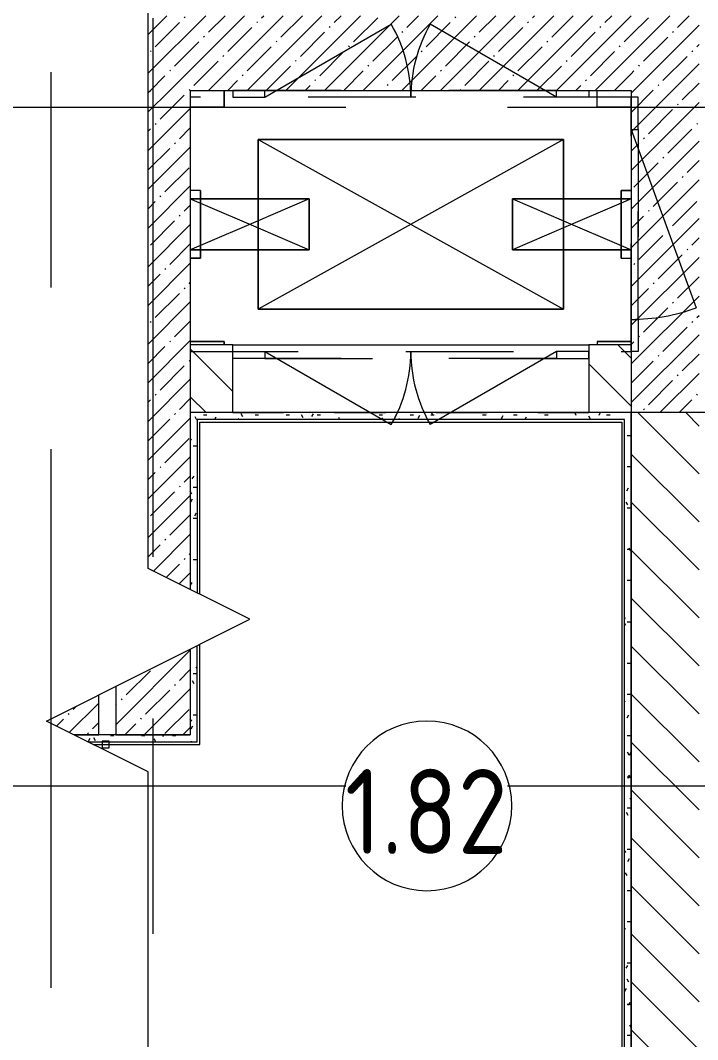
# Model space of a CAD drawing. Header units: millimetres. Extents: x 81494 to 296443, y -8553 to 29000.
# Drawn here: x 84469 to 86466, y 14252 to 17256 of the extents above; entities that cross this region are included whole.
import ezdxf

# ---------------------------------------------------------------- set-up
doc = ezdxf.new("R2010")
doc.units = ezdxf.units.MM
for name, pattern in [('Осевая', [3175, 635, -476.25, 1587.5, -476.25]), ('Снесенные', [714.375, 476.25, -238.125]), ('Штрих', [635, 317.5, -317.5]), ('Штрих короткий', [300, 150, -150])]:
    doc.linetypes.add(name, pattern=pattern)
for name, color, linetype, lineweight in [('A-AREA-IDEN', 7, 'Continuous', 9), ('A-DETL-GENF', 7, 'Continuous', 9), ('A-GENM', 7, 'Continuous', 9), ('A-GENM-1', 7, 'Штрих', 9), ('A-WALL', 7, 'Continuous', 9), ('I-WALL', 7, 'Continuous', 9), ('M-EQPM-3', 7, 'Снесенные', 9), ('S-COLS', 7, 'Continuous', 9), ('Оси', 7, 'Continuous', 9), ('Оси-2', 7, 'Осевая', 9)]:
    doc.layers.add(name, color=color, linetype=linetype, lineweight=lineweight)
for name, color, linetype, lineweight, true_color in [('A-DOOR-1', 7, 'Continuous', 9, 0xc0c0c0), ('A-DOOR-2', 7, 'Штрих короткий', 9, 0xc0c0c0), ('A-WALL-1', 9, 'Continuous', 9, 0x808080), ('A-WALL-FNSH-1', 9, 'Continuous', 9, 0x808080), ('M-EQPM-1', 7, 'Continuous', 9, 0xb2b2b2), ('M-EQPM-2', 7, 'Штрих', 9, 0xb2b2b2), ('M-EQPM-4', 7, 'Continuous', 9, 0x52e2e2)]:
    doc.layers.add(name, color=color, linetype=linetype, lineweight=lineweight, true_color=true_color)
doc.styles.add('GOST Common_1', font='GOST_Common.ttf', dxfattribs={"width": 0.9, "height": 250})
pattern_1 = [(45, (0, 0), (-57.02463, 57.02463), []), (45, (57.025, 0), (-57.02463, 57.02463), [100.806, -20.161, 3.353, -16.808])]
pattern_2 = [(135, (0, 0), (-70.71068, -70.71068), [])]
pattern_3 = [(0, (0, 0), (121.92, 30.48), [10.058, -81.382, 10.058, -81.382, -487.68]), (0, (0, 0), (121.92, 30.48), [-182.88, 10.058, -172.822, 10.058, -81.382, -213.36]), (0, (0, 0), (121.92, 30.48), [-457.2, 10.058, -50.902, 10.058, -142.342]), (120, (45.72, 15.24), (-87.356454, 90.345817), [10.058, -81.382, 10.058, -81.382, -487.68]), (120, (45.72, 15.24), (-87.356454, 90.345817), [-182.88, 10.058, -172.822, 10.058, -81.382, -213.36]), (120, (45.72, 15.24), (-87.356454, 90.345817), [-457.2, 10.058, -50.902, 10.058, -142.342]), (240, (60.96, 76.2), (-34.563546, -120.825817), [10.058, -81.382, 10.058, -81.382, -487.68]), (240, (60.96, 76.2), (-34.563546, -120.825817), [-182.88, 10.058, -172.822, 10.058, -81.382, -213.36]), (240, (60.96, 76.2), (-34.563546, -120.825817), [-457.2, 10.058, -50.902, 10.058, -142.342])]

# ---------------------------------------------------------------- blocks, each defined once
blk = doc.blocks.new('160_Подъемник - 160_Подъемник-23521422-План расстановки мебели и оборудования 1 этажа в осях 23_1-33')
at = {"layer": 'A-GENM'}
for p, q in [((220, 0), (592.4, 215)), ((220, 0), (592.4, 215)), ((220, 0), (592.4, 215)), ((1080, 0), (707.6, 215)), ((1080, 0), (707.6, 215)), ((1080, 0), (707.6, 215)), ((-20, -95), (-20, 0)), ((-20, 0), (0, 0)), ((0, 0), (0, -95)), ((220, 20), (125, 20)), ((125, 20), (125, 0)), ((220, 20), (125, 20)), ((125, 20), (125, 0)), ((220, 20), (125, 20)), ((125, 20), (125, 0)), ((220, 0), (220, 20)), ((220, 0), (220, 20)), ((220, 0), (220, 20)), ((1080, 0), (1080, 20)), ((1080, 20), (1175, 20)), ((1080, 0), (1080, 20)), ((1080, 20), (1175, 20)), ((1080, 0), (1080, 20)), ((1080, 20), (1175, 20)), ((1175, 20), (1175, 0)), ((1175, 20), (1175, 0)), ((1175, 20), (1175, 0)), ((125, 0), (220, 0)), ((125, 0), (220, 0)), ((125, 0), (220, 0)), ((1175, 0), (1080, 0)), ((1175, 0), (1080, 0)), ((1175, 0), (1080, 0)), ((0, -95), (-20, -95)), ((0, -655), (-191.5, -128.8)), ((0, -655), (-20, -655)), ((-20, -655), (-20, -750)), ((0, -750), (0, -655)), ((-20, -750), (0, -750)), ((125, -770), (125, -750)), ((125, -750), (220, -750)), ((125, -770), (125, -750)), ((125, -750), (220, -750)), ((125, -770), (125, -750)), ((125, -750), (220, -750)), ((220, -750), (220, -770)), ((220, -750), (592.4, -965)), ((220, -750), (220, -770)), ((220, -750), (592.4, -965)), ((220, -750), (220, -770)), ((220, -750), (592.4, -965)), ((1080, -750), (707.6, -965)), ((1080, -750), (707.6, -965)), ((1080, -750), (707.6, -965)), ((1080, -750), (1080, -770)), ((1175, -750), (1080, -750)), ((1080, -750), (1080, -770)), ((1175, -750), (1080, -750)), ((1080, -750), (1080, -770)), ((1175, -750), (1080, -750)), ((1175, -770), (1175, -750)), ((1175, -770), (1175, -750)), ((1175, -770), (1175, -750)), ((220, -770), (125, -770)), ((220, -770), (125, -770)), ((220, -770), (125, -770)), ((1080, -770), (1175, -770)), ((1080, -770), (1175, -770)), ((1080, -770), (1175, -770))]:
    blk.add_line(p, q, dxfattribs=at)
for centre, radius, start, end in [((220, 0), 430, 0, 30), ((220, 0), 430, 0, 30), ((220, 0), 430, 0, 30), ((1080, 0), 430, 150, 180), ((1080, 0), 430, 150, 180), ((1080, 0), 430, 150, 180), ((0, -655), 560, 90, 110), ((220, -750), 430, 330, 0), ((220, -750), 430, 330, 0), ((220, -750), 430, 330, 0), ((1080, -750), 430, 180, 210), ((1080, -750), 430, 180, 210), ((1080, -750), 430, 180, 210)]:
    blk.add_arc(centre, radius, start, end, dxfattribs=at)
at = {"layer": 'A-GENM-1'}
for p, q in [((1080, 20), (220, 20)), ((220, 20), (1080, 20)), ((1080, 20), (220, 20)), ((220, 20), (1080, 20)), ((1080, 20), (220, 20)), ((220, 20), (1080, 20)), ((-20, -95), (-20, -655)), ((-20, -655), (-20, -95)), ((220, -770), (305.2, -770)), ((1080, -770), (220, -770)), ((220, -770), (1080, -770)), ((1080, -770), (220, -770)), ((220, -770), (1080, -770)), ((1080, -770), (994.8, -770))]:
    blk.add_line(p, q, dxfattribs=at)
at = {"layer": 'M-EQPM-1'}
for p, q in [((1100, -625), (200, -125)), ((200, -625), (1100, -125)), ((1100, -125), (200, -125)), ((200, -125), (200, -625)), ((1100, -125), (200, -125)), ((200, -125), (200, -625)), ((200, -300), (200, -125)), ((200, -125), (1100, -125)), ((1100, -625), (1100, -125)), ((1100, -625), (1100, -125)), ((1100, -125), (1100, -300)), ((200, -450), (200, -300)), ((1100, -300), (1100, -450)), ((200, -625), (200, -450)), ((1100, -450), (1100, -625)), ((200, -625), (1100, -625)), ((200, -625), (1100, -625)), ((1100, -625), (200, -625))]:
    blk.add_line(p, q, dxfattribs=at)
at = {"layer": 'M-EQPM-2'}
for p, q in [((1300, 0), (0, 0)), ((0, 0), (0, -750)), ((1300, -750), (1300, 0)), ((0, -750), (1300, -750))]:
    blk.add_line(p, q, dxfattribs=at)
blk = doc.blocks.new('Закладная деталь приямка - 350_150-20924309-План расстановки мебели и оборудования 1 этажа в осях 23_1-33')
at = {"layer": 'M-EQPM-1'}
for p, q in [((-175, 75), (-145, 75)), ((-145, 62.1), (-175, 75)), ((-145, 75), (25, 75)), ((25, -10.7), (-145, 62.1)), ((25, 75), (175, 75)), ((25, 10.7), (175, 75)), ((175, -75), (175, 75)), ((-145, -62.1), (25, 10.7)), ((175, -75), (25, -10.7)), ((-175, -75), (-145, -62.1)), ((-175, -75), (-145, -75)), ((-145, -75), (25, -75)), ((25, -75), (175, -75))]:
    blk.add_line(p, q, dxfattribs=at)
at = {"layer": 'M-EQPM-3'}
for p, q in [((-145, 75), (-175, 75)), ((-175, 75), (-145, 75)), ((25, 75), (-145, 75)), ((-145, 75), (25, 75)), ((175, 75), (25, 75)), ((25, 75), (175, 75)), ((175, -75), (175, 75)), ((175, 75), (175, -75)), ((-175, -75), (-145, -75)), ((-145, -75), (-175, -75)), ((-145, -75), (25, -75)), ((25, -75), (-145, -75)), ((25, -75), (175, -75)), ((175, -75), (25, -75))]:
    blk.add_line(p, q, dxfattribs=at)
blk = doc.blocks.new('Закладная деталь приямка - 350_150-V8-План расстановки мебели и оборудования 1 этажа в осях 23_1-33')
at = {"layer": 'M-EQPM-1'}
for p, q in [((-175, 75), (-175, -75)), ((-175, 75), (-25, 75)), ((-25, 10.7), (-175, 75)), ((-25, 75), (145, 75)), ((-25, -10.7), (145, 62.1)), ((145, 75), (175, 75)), ((145, 62.1), (175, 75)), ((145, -62.1), (-25, 10.7)), ((-175, -75), (-25, -10.7)), ((-175, -75), (-25, -75)), ((-25, -75), (145, -75)), ((175, -75), (145, -62.1)), ((145, -75), (175, -75))]:
    blk.add_line(p, q, dxfattribs=at)
at = {"layer": 'M-EQPM-3'}
for p, q in [((-25, 75), (-175, 75)), ((-175, 75), (-175, -75)), ((-175, -75), (-175, 75)), ((-175, 75), (-25, 75)), ((145, 75), (-25, 75)), ((-25, 75), (145, 75)), ((175, 75), (145, 75)), ((145, 75), (175, 75)), ((-175, -75), (-25, -75)), ((-25, -75), (-175, -75)), ((-25, -75), (145, -75)), ((145, -75), (-25, -75)), ((145, -75), (175, -75)), ((175, -75), (145, -75))]:
    blk.add_line(p, q, dxfattribs=at)
blk = doc.blocks.new('Закладная деталь приямка - 150_100-20924311-План расстановки мебели и оборудования 1 этажа в осях 23_1-33')
at = {"layer": 'M-EQPM-3'}
for p, q in [((86270, 16310), (86170, 16310)), ((86170, 16310), (86270, 16310)), ((86170, 16310), (86170, 16300)), ((86170, 16310), (86170, 16300))]:
    blk.add_line(p, q, dxfattribs=at)
blk = doc.blocks.new('Закладная деталь приямка - 150_100-V9-План расстановки мебели и оборудования 1 этажа в осях 23_1-33')
at = {"layer": 'M-EQPM-3'}
for p, q in [((85070, 16310), (84970, 16310)), ((84970, 16310), (85070, 16310)), ((85070, 16300), (85070, 16310)), ((85070, 16310), (85070, 16300))]:
    blk.add_line(p, q, dxfattribs=at)
blk = doc.blocks.new('Закладная деталь приямка - 150_100-V10-План расстановки мебели и оборудования 1 этажа в осях 23_1-33')
at = {"layer": 'M-EQPM-3'}
for p, q in [((86170, 17000), (86170, 17050)), ((86170, 17000), (86170, 17050)), ((86270, 17000), (86170, 17000)), ((86170, 17000), (86270, 17000))]:
    blk.add_line(p, q, dxfattribs=at)
blk = doc.blocks.new('Закладная деталь приямка - 150_100-V11-План расстановки мебели и оборудования 1 этажа в осях 23_1-33')
at = {"layer": 'M-EQPM-3'}
for p, q in [((85070, 17050), (85070, 17000)), ((85070, 17000), (85070, 17050)), ((85070, 17000), (84970, 17000)), ((84970, 17000), (85070, 17000))]:
    blk.add_line(p, q, dxfattribs=at)
blk = doc.blocks.new('Закладная деталь приямка - 150_100-V12-План расстановки мебели и оборудования 1 этажа в осях 23_1-33')
at = {"layer": 'M-EQPM-3'}
for p, q in [((85070, 17050), (85070, 17000)), ((85070, 17050), (85070, 17000)), ((84970, 17000), (85070, 17000)), ((85070, 17000), (84970, 17000))]:
    blk.add_line(p, q, dxfattribs=at)
blk = doc.blocks.new('Закладная деталь приямка - 200_100-20924312-План расстановки мебели и оборудования 1 этажа в осях 23_1-33')
at = {"layer": 'M-EQPM-3'}
for p, q in [((86240, 16755), (86240, 16555)), ((86240, 16555), (86240, 16755)), ((86270, 16755), (86240, 16755)), ((86240, 16755), (86270, 16755)), ((86240, 16555), (86270, 16555)), ((86240, 16555), (86270, 16555))]:
    blk.add_line(p, q, dxfattribs=at)
blk = doc.blocks.new('Закладная деталь приямка - 200_100-V13-План расстановки мебели и оборудования 1 этажа в осях 23_1-33')
at = {"layer": 'M-EQPM-3'}
for p, q in [((85000, 16755), (84970, 16755)), ((85000, 16755), (84970, 16755)), ((85000, 16555), (85000, 16755)), ((85000, 16755), (85000, 16555)), ((84970, 16555), (85000, 16555)), ((85000, 16555), (84970, 16555))]:
    blk.add_line(p, q, dxfattribs=at)
blk = doc.blocks.new('DOR_Проход в стене_Прямоугольный - 1050x1150 EI30-23344994-План расстановки мебели и оборудования 1 этажа в осях 23_1-33')
at = {"layer": 'A-DOOR-2'}
for p, q in [((525, 100), (-525, 100)), ((525, -100), (-525, -100))]:
    blk.add_line(p, q, dxfattribs=at)
blk = doc.blocks.new('DET_L_Линия разрыва - М100-30654842-План расстановки мебели и оборудования 1 этажа в осях 23_1-33')
at = {"layer": 'A-DETL-GENF'}
for p, q in [((11889.9, 300), (11739.9, 0)), ((12189.9, -300), (11889.9, 300)), ((11739.9, 0), (0, 0)), ((12339.9, 0), (12189.9, -300)), ((24079.7, 0), (12339.9, 0))]:
    blk.add_line(p, q, dxfattribs=at)
blk = doc.blocks.new('Марка_Помещения - Номер-25198446-План расстановки мебели и оборудования 1 этажа в осях 23_1-33')
at = {"layer": 'A-AREA-IDEN'}
for start, end in [(360, 180), (180, 360)]:
    blk.add_arc((0, 0), 2.5, start, end, dxfattribs=at)

msp = doc.modelspace()

# ---------------------------------------------------------------- hatches: boundary and pattern name
at = {"layer": 'I-WALL'}
h = msp.add_hatch(dxfattribs=at)
h.set_pattern_fill('FP_2', color=256, style=0, pattern_type=2)
h.set_pattern_definition(pattern_1)
h.paths.add_polyline_path([(85546.5, 17050), (86270, 17050), (86270, 17270), (84845.7, 17270), (84845.7, 17050), (85203.4, 17050)])
h = msp.add_hatch(dxfattribs=at)
h.set_pattern_fill('FP_2', color=256, style=0, pattern_type=2)
h.set_pattern_definition(pattern_1)
h.paths.add_polyline_path([(86470, 16100), (86470, 17270), (86270, 17270), (86270, 16100)])
h = msp.add_hatch(dxfattribs=at)
h.set_pattern_fill('FP_2', color=256, style=0, pattern_type=2)
h.set_pattern_definition(pattern_1)
h.paths.add_polyline_path([(84750, 15150), (84970, 15150), (84970, 15403.1), (84750, 15293.1), (84750, 15190.9)])
h.paths.add_polyline_path([(84970, 15578.7), (84970, 17050), (84845.7, 17050), (84845.7, 15640.9), (84861.8, 15632.8)])
h = msp.add_hatch(dxfattribs=at)
h.set_pattern_fill('FP_4', color=256, style=0, pattern_type=2)
h.set_pattern_definition(pattern_2)
h.paths.add_polyline_path([(86232.8, 16100), (86270, 16100), (86270, 16300), (86145, 16300), (86145, 16100)])
h.paths.add_polyline_path([(84970, 16100), (85095, 16100), (85095, 16300), (84970, 16300)])
h = msp.add_hatch(dxfattribs=at)
h.set_pattern_fill('FP_67', color=256, style=0, pattern_type=2)
h.set_pattern_definition(pattern_3)
h.paths.add_polyline_path([(84970, 16080), (86250, 16080), (86250, 16100), (84970, 16100)])
h = msp.add_hatch(dxfattribs=at)
h.set_pattern_fill('FP_67', color=256, style=0, pattern_type=2)
h.set_pattern_definition(pattern_3)
h.paths.add_polyline_path([(84970, 15130), (84990, 15130), (84990, 15413.1), (84970, 15403.1), (84970, 15150)])
h.paths.add_polyline_path([(84990, 15568.7), (84990, 16080), (84970, 16080), (84970, 15578.7), (84979.2, 15574.1)])
h = msp.add_hatch(dxfattribs=at)
h.set_pattern_fill('FP_67', color=256, style=0, pattern_type=2)
h.set_pattern_definition(pattern_3)
h.paths.add_polyline_path([(86250, 13620), (86270, 13620), (86270, 16100), (86250, 16100), (86250, 13628)])
h = msp.add_hatch(dxfattribs=at)
h.set_pattern_fill('FP_4', color=256, style=0, pattern_type=2)
h.set_pattern_definition(pattern_2)
h.paths.add_polyline_path([(86470, 13600), (86470, 16100), (86270, 16100), (86270, 13600)])
h = msp.add_hatch(dxfattribs=at)
h.set_pattern_fill('FP_67', color=256, style=0, pattern_type=2)
h.set_pattern_definition(pattern_3)
h.paths.add_polyline_path([(84667.5, 15130), (84970, 15130), (84970, 15150), (84627.5, 15150)])
at = {"layer": 'S-COLS'}
h = msp.add_hatch(dxfattribs=at)
h.set_pattern_fill('FP_2', color=256, style=0, pattern_type=2)
h.set_pattern_definition(pattern_1)
h.paths.add_polyline_path([(84700, 15150), (84700, 15268.1), (84545.7, 15190.9), (84627.5, 15150)])

# ---------------------------------------------------------------- linework, layer by layer
at = {"layer": 'A-WALL'}
for p, q in [((86250, 16080), (84990, 16080)), ((84990, 16080), (84990, 15568.7)), ((86250, 13620), (86250, 16080)), ((84990, 15130), (84990, 15413.1))]:
    msp.add_line(p, q, dxfattribs=at)
at = {"layer": 'A-WALL-1'}
for p, q in [((84970, 17050), (86270, 17050)), ((84970, 17050), (84970, 15578.7)), ((86270, 17050), (86270, 13600)), ((85095, 16300), (84970, 16300)), ((85095, 16100), (85095, 16300)), ((86270, 16300), (86145, 16300)), ((86145, 16300), (86145, 16100)), ((89550, 16100), (84970, 16100)), ((86270, 13600), (86270, 16100)), ((84970, 15403.1), (84970, 15150)), ((84750, 15293.1), (84750, 15150)), ((84970, 15150), (84627.5, 15150)), ((84750, 15150), (84970, 15150)), ((84667.5, 15130), (84990, 15130))]:
    msp.add_line(p, q, dxfattribs=at)
at = {"layer": 'A-WALL-FNSH-1'}
for p, q in [((84998, 16072), (86242, 16072)), ((84998, 15564.7), (84998, 16072)), ((86242, 16072), (86242, 13628)), ((84998, 15122), (84998, 15417.1)), ((84683.5, 15122), (84998, 15122)), ((84710.5, 15132), (84710.5, 15112)), ((84730.5, 15132), (84710.5, 15132)), ((84710.5, 15112), (84730.5, 15112)), ((84730.5, 15112), (84730.5, 15132))]:
    msp.add_line(p, q, dxfattribs=at)
at = {"layer": 'I-WALL'}
msp.add_line((85095, 16300), (86145, 16300), dxfattribs=at)
at = {"layer": 'S-COLS'}
for p, q in [((84700, 15150), (84700, 15268.1)), ((84627.5, 15150), (84700, 15150))]:
    msp.add_line(p, q, dxfattribs=at)
at = {"layer": 'Оси'}
for p, q in [((82293.9, 17000), (84793.9, 17000)), ((82293.9, 15000), (84793.9, 15000))]:
    msp.add_line(p, q, dxfattribs=at)
at = {"layer": 'Оси-2'}
for p, q in [((84560, 593.7), (84560, 19415.1)), ((84860, 1863.7), (84860, 19415.1)), ((84793.9, 17000), (122455, 17000)), ((84793.9, 15000), (121855, 15000))]:
    msp.add_line(p, q, dxfattribs=at)

# ---------------------------------------------------------------- block references
at = {"layer": 'A-AREA-IDEN', "xscale": 99.99999999999993, "yscale": 99.99999999999993, "zscale": 99.99999999999993}
msp.add_blockref('Марка_Помещения - Номер-25198446-План расстановки мебели и оборудования 1 этажа в осях 23_1-33', (85667.8, 14941), dxfattribs=at)
at = {"layer": 'A-DETL-GENF', "rotation": 270.0000000000003}
msp.add_blockref('DET_L_Линия разрыва - М100-30654842-План расстановки мебели и оборудования 1 этажа в осях 23_1-33', (84845.7, 27380.8), dxfattribs=at)
at = {"layer": 'A-DOOR-1', "rotation": 180}
msp.add_blockref('DOR_Проход в стене_Прямоугольный - 1050x1150 EI30-23344994-План расстановки мебели и оборудования 1 этажа в осях 23_1-33', (85620, 16200), dxfattribs=at)
at = {"layer": 'M-EQPM-1', "rotation": 180}
for name, p in [('160_Подъемник - 160_Подъемник-23521422-План расстановки мебели и оборудования 1 этажа в осях 23_1-33', (86270, 16280)), ('Закладная деталь приямка - 350_150-V8-План расстановки мебели и оборудования 1 этажа в осях 23_1-33', (85145, 16655)), ('Закладная деталь приямка - 350_150-20924309-План расстановки мебели и оборудования 1 этажа в осях 23_1-33', (86095, 16655))]:
    msp.add_blockref(name, p, dxfattribs=at)
at = {"layer": 'M-EQPM-4'}
for name in ['Закладная деталь приямка - 150_100-V11-План расстановки мебели и оборудования 1 этажа в осях 23_1-33', 'Закладная деталь приямка - 150_100-V12-План расстановки мебели и оборудования 1 этажа в осях 23_1-33', 'Закладная деталь приямка - 150_100-V10-План расстановки мебели и оборудования 1 этажа в осях 23_1-33', 'Закладная деталь приямка - 150_100-V10-План расстановки мебели и оборудования 1 этажа в осях 23_1-33', 'Закладная деталь приямка - 200_100-V13-План расстановки мебели и оборудования 1 этажа в осях 23_1-33', 'Закладная деталь приямка - 200_100-20924312-План расстановки мебели и оборудования 1 этажа в осях 23_1-33', 'Закладная деталь приямка - 150_100-V9-План расстановки мебели и оборудования 1 этажа в осях 23_1-33', 'Закладная деталь приямка - 150_100-V9-План расстановки мебели и оборудования 1 этажа в осях 23_1-33', 'Закладная деталь приямка - 150_100-20924311-План расстановки мебели и оборудования 1 этажа в осях 23_1-33', 'Закладная деталь приямка - 150_100-20924311-План расстановки мебели и оборудования 1 этажа в осях 23_1-33']:
    msp.add_blockref(name, (0, 0), dxfattribs=at)

# ---------------------------------------------------------------- texts
at = {"layer": 'A-AREA-IDEN', "insert": (85425.9, 15049.5), "char_height": 250, "width": 606.076, "attachment_point": 1, "style": 'GOST Common_1'}
msp.add_mtext('1.82', dxfattribs=at)

doc.saveas('drawing.dxf')
